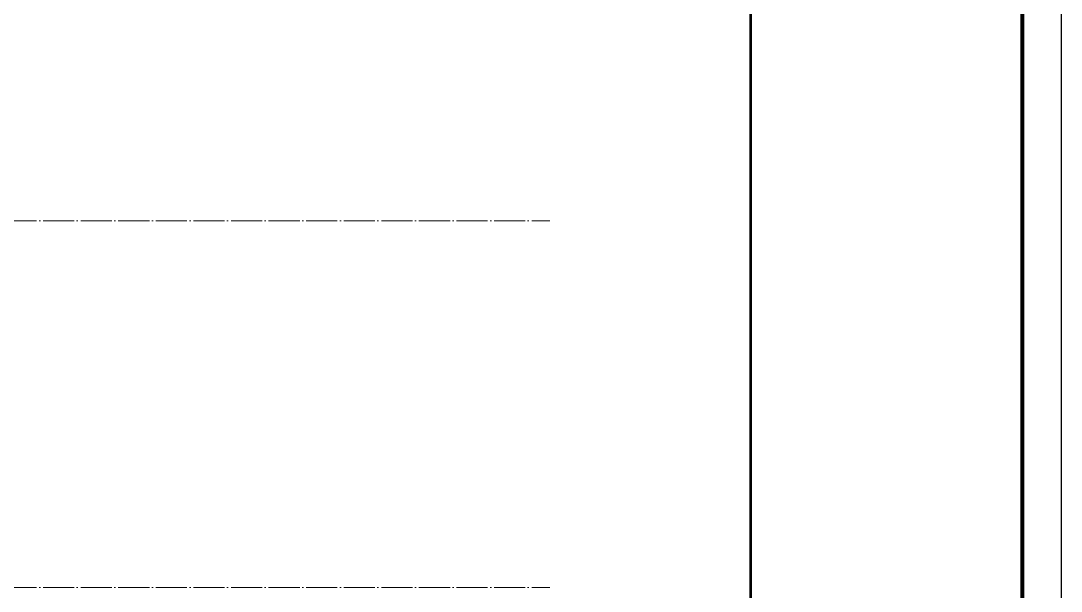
# Model space of a CAD drawing. Extents: x -518115 to 389031, y -231062 to 1628073.
# Drawn here: x 27667 to 41064, y 804038 to 811377 of the extents above; entities that cross this region are included whole.
import ezdxf

# ---------------------------------------------------------------- set-up
doc = ezdxf.new("R2010")
doc.units = 0
doc.header["$LTSCALE"] = 1000
doc.header["$MEASUREMENT"] = 0
doc.linetypes.add('DOTE', pattern=[2.42, 2, -0.2, 0.02, -0.2])
doc.layers.add('DOTE', color=19, linetype='DOTE', lineweight=9)
doc.layers.add('yichutu', color=7, linetype='Continuous', true_color=0xffffff, plot=False)
doc.layers.add('图框', color=140, linetype='Continuous')

# ---------------------------------------------------------------- blocks, each defined once
blk = doc.blocks.new('yct-841-594-84100-59399.9999999999-100-1000.0')
at = {"layer": 'yichutu', "color": 7, "true_color": 0xffffff}
blk.add_lwpolyline([(0, 0), (0, 59400), (84100, 59400), (84100, 0)], close=True, dxfattribs=at)
blk = doc.blocks.new('A$C549D2611')
at = {"layer": '图框'}
blk.add_lwpolyline([(0, 0), (42050, 0), (42050, -29700), (0, -29700)], close=True, dxfattribs=at)
blk.add_lwpolyline([(0, 0), (42050, 0), (42050, -29700), (0, -29700)], close=True, dxfattribs=at)
at = {"layer": '图框', "const_width": 50}
blk.add_lwpolyline([(41550, -29200), (41550, -500), (1250, -500), (1250, -29200)], close=True, dxfattribs=at)
at = {"layer": '图框', "const_width": 35}
blk.add_lwpolyline([(38052, -29200), (38052, -500)], dxfattribs=at)

msp = doc.modelspace()

# ---------------------------------------------------------------- linework, layer by layer
at = {"layer": 'DOTE', "ltscale": 0.2}
for p, q in [((14886.1, 808801.4), (34478.4, 808801.4)), ((14886.1, 808801.4), (34478.4, 808801.4)), ((14886.1, 804085.3), (34478.4, 804085.3)), ((14886.1, 804085.3), (34478.4, 804085.3))]:
    msp.add_line(p, q, dxfattribs=at)

# ---------------------------------------------------------------- block references
msp.add_blockref('A$C549D2611', (-985.9, 826573.7))
at = {"layer": 'yichutu', "xscale": 0.5, "yscale": 0.5, "zscale": 0.5}
msp.add_blockref('yct-841-594-84100-59399.9999999999-100-1000.0', (-985.9, 796873.7), dxfattribs=at)

doc.saveas('drawing.dxf')
